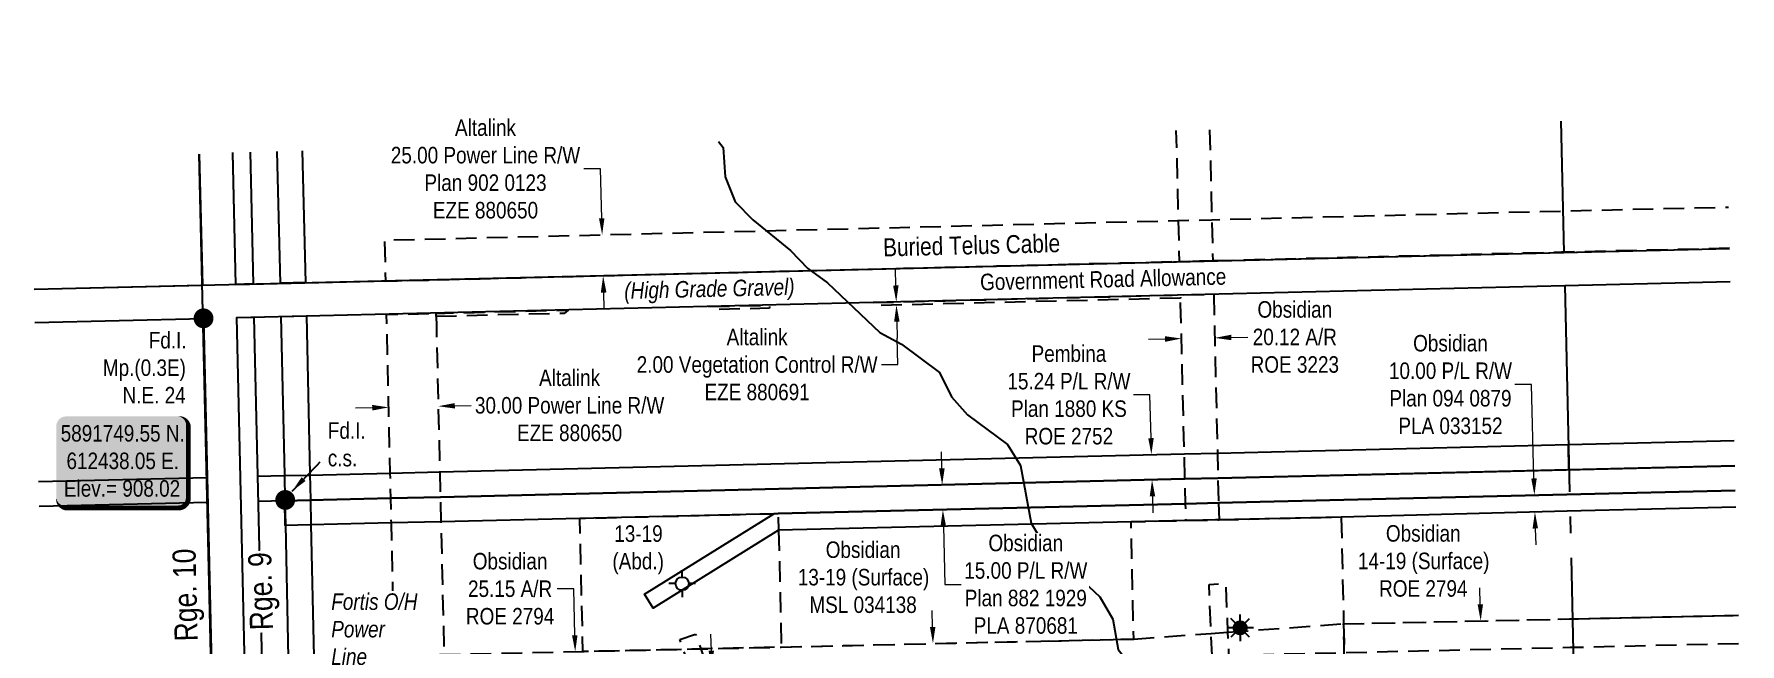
# Model space of a CAD drawing. Extents: x 612316 to 614932, y 5890532 to 5892958.
# Drawn here: x 612336 to 613368, y 5891552 to 5891922 of the extents above; entities that cross this region are included whole.
import ezdxf
from ezdxf.enums import TextEntityAlignment as Align

# ---------------------------------------------------------------- set-up
doc = ezdxf.new("R2010")
doc.units = 0
doc.header["$LTSCALE"] = 5
doc.header["$PDSIZE"] = 0.5
for name, pattern in [('foc-ACCESSROAD', [3.75, 2.5, -1.25]), ('foc-FLOWLINE', [3.75, 2.5, -1.25]), ('foc-QUARTERLINE', [33, 25, -3, 2, -3])]:
    doc.linetypes.add(name, pattern=pattern)
doc.layers.get('Defpoints').update_dxf_attribs({"color": 9})
for name, color, linetype in [('AS-POWER', 104, 'foc-POWER'), ('AS-TELUS', 224, 'foc-TEL'), ('C-AR', 13, 'foc-ACCESSROAD'), ('C-FLOWLINE', 13, 'foc-FLOWLINE'), ('C-RW', 13, 'Continuous'), ('C-WS', 13, 'foc-ACCESSROAD'), ('D-TXT', 6, 'Continuous'), ('DETAIL-T', 7, 'Continuous'), ('F-AR', 190, 'foc-ACCESSROAD'), ('F-EZE', 190, 'foc-FLOWLINE'), ('F-RW', 190, 'Continuous'), ('F-WS-S', 190, 'Continuous'), ('L-MON', 1, 'Continuous'), ('L-ROAD-T', 7, 'Continuous'), ('L-SEC', 7, 'Continuous'), ('L-SECQ', 8, 'foc-QUARTERLINE'), ('L-TITLEDB', 4, 'Continuous'), ('T-WATER', 160, 'Continuous')]:
    doc.layers.add(name, color=color, linetype=linetype)
for name, color, linetype, lineweight in [('C-AR-T', 13, 'Continuous', 9), ('C-RW-T', 13, 'Continuous', 9), ('C-WS-T', 13, 'Continuous', 9), ('F-AR-T', 190, 'Continuous', 9), ('F-EZE-T', 190, 'Continuous', 9), ('F-RW-T', 190, 'Continuous', 9), ('F-WS-T', 190, 'Continuous', 9), ('T-TEXT', 48, 'Continuous', 18)]:
    doc.layers.add(name, color=color, linetype=linetype, lineweight=lineweight)
doc.styles.add('100L', font='ARIALN.TTF', dxfattribs={"height": 11})
doc.styles.add('80', font='ARIALN.TTF', dxfattribs={"height": 10})
doc.styles.add('80CG', font='ARIALN.TTF', dxfattribs={"height": 10})
doc.styles.add('80L', font='ARIALN.TTF', dxfattribs={"height": 10})
doc.styles.add('80LS', font='ARIALNI.TTF', dxfattribs={"height": 10})
doc.styles.add('foc-LtypeFont', font='ARIALN.TTF', dxfattribs={"height": 7.35})
doc.styles.add('MtXpl_Arial_Narrow', font='ARIALNI.TTF')
doc.linetypes.add('foc-POWER', pattern='A,6,-1,["P",foc-LtypeFont,S=0.2,R=0,X=-0.625,Y=-0.75],-1.24,4', length=12.24)
doc.linetypes.add('foc-TEL', pattern='A,2,-1,["T",foc-LtypeFont,S=0.2,R=0,X=-0.425,Y=-0.75],-1.24,8', length=12.24)
doc.linetypes.add('foc-TOPO-flowdirection-NOLINE', pattern='A,0,[">",foc-LtypeFont,S=0.3,R=0,X=0,Y=-0.945],-20,[">",foc-LtypeFont,S=0.3,R=0,X=0,Y=-0.945],0', length=20)
doc.dimstyles.new('Compass 5 000', dxfattribs={"dimscale": 5, "dimtxt": 9, "dimasz": 2, "dimexe": 0.2, "dimexo": 0.0625, "dimgap": 0.5, "dimtad": 0, "dimtih": 1, "dimtoh": 1, "dimzin": 0, "dimdsep": 46, "dimtxsty": '80CG', "dimcen": 0.1, "dimse1": 1, "dimse2": 1, "dimclrd": 256, "dimclrt": 256, "dimaunit": 1, "dimadec": 4, "dimazin": 0, "dimtfac": 0.06, "dimtofl": 0, "dimtmove": 0, "dimatfit": 1, "dimfxl": 0.2, "dimtolj": 1, "dimtzin": 0, "dimlwd": -1, "dimarcsym": 0})

# ---------------------------------------------------------------- blocks, each defined once
blk = doc.blocks.new('*D420')
at = {"layer": 'C-AR-T', "transparency": 16777216}
for p, q in [((612662.1, 5891585.7), (612652.1, 5891585.7)), ((612662.7, 5891557.6), (612662.1, 5891585.7)), ((612663.7, 5891512.6), (612664, 5891502.6))]:
    blk.add_line(p, q, dxfattribs=at)
for points in [[(612664.4, 5891557.6), (612661.1, 5891557.5), (612663, 5891547.6)], [(612665.4, 5891512.6), (612662.1, 5891512.6), (612663.5, 5891522.6)]]:
    blk.add_solid(points, dxfattribs=at)
at = {"layer": 'Defpoints', "color": 0, "transparency": 16777216}
for p in [(612699.5, 5891548.4), (612663.5, 5891522.6), (612700, 5891523.4)]:
    blk.add_point(p, dxfattribs=at)
at = {"layer": 'C-AR-T', "transparency": 16777216, "insert": (612623.6, 5891585.7), "char_height": 10, "attachment_point": 5, "style": '80CG'}
blk.add_mtext('\\A1;Obsidian\\P25.15 A/R\\PROE 2794', dxfattribs=at)
blk = doc.blocks.new('*D421')
at = {"layer": 'C-AR-T', "transparency": 16777216}
for p, q in [((613019.9, 5891737), (613009.9, 5891736.8)), ((613060, 5891738), (613070, 5891738.2))]:
    blk.add_line(p, q, dxfattribs=at)
for points in [[(613019.9, 5891738.7), (613020, 5891735.3), (613029.9, 5891737.3)], [(613060, 5891739.6), (613060.1, 5891736.3), (613050, 5891737.7)]]:
    blk.add_solid(points, dxfattribs=at)
at = {"layer": 'Defpoints', "color": 0, "transparency": 16777216}
for p in [(613050, 5891737.7), (613030, 5891735.3), (613050.1, 5891735.8)]:
    blk.add_point(p, dxfattribs=at)
at = {"layer": 'C-AR-T', "transparency": 16777216, "insert": (613098.5, 5891738.2), "char_height": 10, "attachment_point": 5, "style": '80CG'}
blk.add_mtext('\\A1;Obsidian\\P20.12 A/R\\PROE 3223', dxfattribs=at)
blk = doc.blocks.new('*D424')
at = {"layer": 'C-RW-T', "transparency": 16777216}
for p, q in [((613241.7, 5891709.4), (613231.7, 5891709.4)), ((613243.2, 5891652.5), (613241.7, 5891709.4)), ((613244, 5891622.3), (613244.3, 5891612.3))]:
    blk.add_line(p, q, dxfattribs=at)
for points in [[(613244.9, 5891652.6), (613241.6, 5891652.5), (613243.5, 5891642.5)], [(613245.7, 5891622.3), (613242.4, 5891622.2), (613243.8, 5891632.3)]]:
    blk.add_solid(points, dxfattribs=at)
at = {"layer": 'Defpoints', "color": 0, "transparency": 16777216}
for p in [(613149.9, 5891640.1), (613150.2, 5891629.8), (613243.8, 5891632.3)]:
    blk.add_point(p, dxfattribs=at)
at = {"layer": 'C-RW-T', "transparency": 16777216, "insert": (613192.7, 5891709.4), "char_height": 10, "attachment_point": 5, "style": '80CG'}
blk.add_mtext('\\A1;Obsidian\\P10.00 P/L R/W\\PPlan 094 0879\\PPLA 033152', dxfattribs=at)
blk = doc.blocks.new('*D428')
at = {"layer": 'C-RW-T', "transparency": 16777216}
for p, q in [((612884.9, 5891658.7), (612884.7, 5891668.7)), ((612885.8, 5891623.7), (612886.6, 5891588.4)), ((612886.6, 5891588.4), (612896.6, 5891588.4))]:
    blk.add_line(p, q, dxfattribs=at)
for points in [[(612886.6, 5891658.7), (612883.2, 5891658.6), (612885.1, 5891648.7)], [(612887.4, 5891623.7), (612884.1, 5891623.6), (612885.5, 5891633.7)]]:
    blk.add_solid(points, dxfattribs=at)
at = {"layer": 'Defpoints', "color": 0, "transparency": 16777216}
for p in [(612897.6, 5891649), (612885.5, 5891633.7), (612898, 5891634)]:
    blk.add_point(p, dxfattribs=at)
at = {"layer": 'C-RW-T', "transparency": 16777216, "insert": (612935.7, 5891588.4), "char_height": 10, "attachment_point": 5, "style": '80CG', "bg_fill": 3, "box_fill_scale": 1.1, "bg_fill_color": 256, "bg_fill_true_color": 13158600, "bg_fill_transparency": 0}
blk.add_mtext('\\A1;Obsidian\\P15.00 P/L R/W\\PPlan 882 1929\\PPLA 870681', dxfattribs=at)
blk = doc.blocks.new('*D429')
at = {"layer": 'C-WS-T', "transparency": 16777216}
for p, q in [((613210.7, 5891576.3), (613210.5, 5891586.3)), ((613211.7, 5891531.2), (613211.9, 5891521.2)), ((613212.5, 5891496.1), (613211.9, 5891521.2)), ((613202.5, 5891496.1), (613212.5, 5891496.1))]:
    blk.add_line(p, q, dxfattribs=at)
for points in [[(613212.4, 5891576.3), (613209.1, 5891576.3), (613211, 5891566.3)], [(613213.4, 5891531.2), (613210.1, 5891531.1), (613211.5, 5891541.2)]]:
    blk.add_solid(points, dxfattribs=at)
at = {"layer": 'Defpoints', "color": 0, "transparency": 16777216}
for p in [(613170.3, 5891565.4), (613170.8, 5891540.3), (613211.5, 5891541.2)]:
    blk.add_point(p, dxfattribs=at)
at = {"layer": 'C-WS-T', "transparency": 16777216, "insert": (613174, 5891496.1), "char_height": 10, "attachment_point": 5, "style": '80CG'}
blk.add_mtext('\\A1;Obsidian\\P25.15 A/R\\PROE 3083', dxfattribs=at)
blk = doc.blocks.new('*D430')
at = {"layer": 'Defpoints', "color": 0, "transparency": 16777216}
for p in [(612888.7, 5891552.8), (612880.1, 5891527.4), (612889.2, 5891527.6)]:
    blk.add_point(p, dxfattribs=at)
at = {"layer": 'F-AR-T', "transparency": 16777216}
for p, q in [((612879.3, 5891562.5), (612879.1, 5891572.5)), ((612880.3, 5891517.4), (612881.3, 5891474.6)), ((612881.3, 5891474.6), (612891.3, 5891474.6))]:
    blk.add_line(p, q, dxfattribs=at)
for points in [[(612881, 5891562.6), (612877.7, 5891562.5), (612879.5, 5891552.6)], [(612882, 5891517.5), (612878.7, 5891517.4), (612880.1, 5891527.4)]]:
    blk.add_solid(points, dxfattribs=at)
at = {"layer": 'F-AR-T', "transparency": 16777216, "insert": (612919.8, 5891474.6), "char_height": 10, "attachment_point": 5, "style": '80CG'}
blk.add_mtext('\\A1;Bonterra\\P25.15 A/R\\PROE 4230', dxfattribs=at)
blk = doc.blocks.new('*D431')
at = {"layer": 'Defpoints', "color": 0, "transparency": 16777216}
for p in [(612854.9, 5891540.7), (612855.4, 5891520.7), (612746, 5891518.2)]:
    blk.add_point(p, dxfattribs=at)
at = {"layer": 'F-EZE-T', "transparency": 16777216}
for p, q in [((612745.4, 5891548.2), (612745.1, 5891558.2)), ((612746.3, 5891508.2), (612746.7, 5891488.2)), ((612746.7, 5891488.2), (612756.7, 5891488.2))]:
    blk.add_line(p, q, dxfattribs=at)
for points in [[(612747, 5891548.2), (612743.7, 5891548.2), (612745.6, 5891538.2)], [(612747.9, 5891508.2), (612744.6, 5891508.2), (612746, 5891518.2)]]:
    blk.add_solid(points, dxfattribs=at)
at = {"layer": 'F-EZE-T', "transparency": 16777216, "insert": (612816.3, 5891488.2), "char_height": 10, "attachment_point": 5, "style": '80CG'}
blk.add_mtext('\\A1;Fortis\\P20.00 Power Line R/W\\PEZE 110030', dxfattribs=at)
blk = doc.blocks.new('*D432')
at = {"layer": 'Defpoints', "color": 0, "transparency": 16777216}
for p in [(612550.1, 5891696.9), (612580.1, 5891697.6), (612580.1, 5891696.3)]:
    blk.add_point(p, dxfattribs=at)
at = {"layer": 'F-EZE-T', "transparency": 16777216}
for p, q in [((612540.1, 5891695.4), (612530.1, 5891695.2)), ((612590.1, 5891696.6), (612600.1, 5891696.8))]:
    blk.add_line(p, q, dxfattribs=at)
for points in [[(612540.1, 5891697.1), (612540.2, 5891693.7), (612550.1, 5891695.6)], [(612590.1, 5891698.2), (612590.2, 5891694.9), (612580.1, 5891696.3)]]:
    blk.add_solid(points, dxfattribs=at)
at = {"layer": 'F-EZE-T', "transparency": 16777216, "insert": (612659.6, 5891696.8), "char_height": 10, "attachment_point": 5, "style": '80CG'}
blk.add_mtext('\\A1;Altalink\\P30.00 Power Line R/W\\PEZE 880650', dxfattribs=at)
blk = doc.blocks.new('*D433')
at = {"layer": 'Defpoints', "color": 0, "transparency": 16777216}
for p in [(612857.4, 5891757.6), (612968, 5891762.2), (612968, 5891760.3)]:
    blk.add_point(p, dxfattribs=at)
at = {"layer": 'F-EZE-T', "transparency": 16777216}
for p, q in [((612857.1, 5891769.5), (612856.8, 5891779.5)), ((612857.6, 5891747.6), (612857.9, 5891737.6)), ((612858.3, 5891721.5), (612857.9, 5891737.6)), ((612848.3, 5891721.5), (612858.3, 5891721.5))]:
    blk.add_line(p, q, dxfattribs=at)
for points in [[(612858.7, 5891769.5), (612855.4, 5891769.4), (612857.3, 5891759.5)], [(612859.3, 5891747.6), (612856, 5891747.5), (612857.4, 5891757.6)]]:
    blk.add_solid(points, dxfattribs=at)
at = {"layer": 'F-EZE-T', "transparency": 16777216, "insert": (612773.1, 5891721.5), "char_height": 10, "attachment_point": 5, "style": '80CG'}
blk.add_mtext('\\A1;Altalink\\P2.00 Vegetation Control R/W\\PEZE 880691', dxfattribs=at)
blk = doc.blocks.new('*D434')
at = {"layer": 'Defpoints', "color": 0, "transparency": 16777216}
for p in [(612620.5, 5891798.7), (612679.3, 5891800.1), (612621.1, 5891773.7)]:
    blk.add_point(p, dxfattribs=at)
at = {"layer": 'F-EZE-T', "transparency": 16777216}
for p, q in [((612678.3, 5891840), (612668.3, 5891840)), ((612679.1, 5891810.1), (612678.3, 5891840)), ((612680.2, 5891765.2), (612680.4, 5891755.2))]:
    blk.add_line(p, q, dxfattribs=at)
for points in [[(612680.7, 5891810.2), (612677.4, 5891810.1), (612679.3, 5891800.1)], [(612681.9, 5891765.2), (612678.5, 5891765.1), (612679.9, 5891775.2)]]:
    blk.add_solid(points, dxfattribs=at)
at = {"layer": 'F-EZE-T', "transparency": 16777216, "insert": (612608.7, 5891840), "char_height": 10, "attachment_point": 5, "style": '80CG'}
blk.add_mtext('\\A1;Altalink\\P25.00 Power Line R/W\\PPlan 902 0123\\PEZE 880650', dxfattribs=at)
blk = doc.blocks.new('*D440')
at = {"layer": 'Defpoints', "color": 0, "transparency": 16777216}
for p in [(613011.7, 5891667), (612736.8, 5891660.3), (612737.2, 5891645.1)]:
    blk.add_point(p, dxfattribs=at)
at = {"layer": 'F-RW-T', "transparency": 16777216}
for p, q in [((613010.8, 5891703.1), (613000.8, 5891703.1)), ((613011.5, 5891677), (613010.8, 5891703.1)), ((613012.3, 5891641.7), (613012.6, 5891631.7))]:
    blk.add_line(p, q, dxfattribs=at)
for points in [[(613013.1, 5891677), (613009.8, 5891676.9), (613011.7, 5891667)], [(613014, 5891641.8), (613010.7, 5891641.7), (613012.1, 5891651.7)]]:
    blk.add_solid(points, dxfattribs=at)
at = {"layer": 'F-RW-T', "transparency": 16777216, "insert": (612961.8, 5891703.1), "char_height": 10, "attachment_point": 5, "style": '80CG'}
blk.add_mtext('\\A1;Pembina\\P15.24 P/L R/W\\PPlan 1880 KS\\PROE 2752', dxfattribs=at)
blk = doc.blocks.new('GABD')
for p, q in [((-0.81, 0), (-1.62, 0)), ((0, 0.81), (0, 1.62)), ((1.62, 0), (0.81, 0)), ((0, -0.81), (0, -1.62))]:
    blk.add_line(p, q)
blk.add_circle((0, 0), 0.8)
blk = doc.blocks.new('GAS')
h = blk.add_hatch(color=255)
h.dxf.hatch_style = 1
edge = h.paths.add_edge_path()
edge.add_arc((0, 0), 0.9, 0, 360)
for p, q in [((-0.81, 0), (-1.62, 0)), ((-0.57, 0.57), (-1.14, 1.14)), ((0, 0.81), (0, 1.62)), ((0.57, 0.57), (1.14, 1.14)), ((1.62, 0), (0.81, 0)), ((-0.57, -0.57), (-1.14, -1.14)), ((0, -0.81), (0, -1.62)), ((1.14, -1.14), (0.57, -0.57))]:
    blk.add_line(p, q)
blk.add_circle((0, 0), 0.8)
blk = doc.blocks.new('fdia')
at = {"color": 255, "const_width": 1}
blk.add_lwpolyline([(-0.5, 0, 1), (0.5, 0, 1)], format="xyb", close=True, dxfattribs=at)
blk = doc.blocks.new('Fdiaa')
blk.add_blockref('fdia', (0, 0))
blk = doc.blocks.new('fdib')
at = {"color": 1, "const_width": 1.6}
blk.add_lwpolyline([(-0.4, 0, 1), (0.4, 0, 1)], format="xyb", close=True, dxfattribs=at)
at = {"color": 1}
blk.add_circle((0, 0), 0.8, dxfattribs=at)
blk = doc.blocks.new('Fdibb')
blk.add_blockref('fdib', (0, 0))
blk = doc.blocks.new('fdicc')
for name in ['Fdibb', 'Fdiaa']:
    blk.add_blockref(name, (0, 0))
blk = doc.blocks.new('FDI')
blk.add_blockref('fdicc', (0, 0))
blk = doc.blocks.new('*U444')
h = blk.add_hatch(color=254)
edge = h.paths.add_edge_path()
edge.add_line((-34, -28.5), (34, -28.5))
edge.add_arc((34, -22.5), 6, 270, 360)
edge.add_line((40, -22.5), (40, 21))
edge.add_arc((34, 21), 6, 0, 90)
edge.add_line((34, 27), (-34, 27))
edge.add_arc((-34, 21), 6, 90, 180)
edge.add_line((-40, 21), (-40, -22.5))
edge.add_arc((-34, -22.5), 6, 180, 270)
at = {"color": 1, "flags": 128}
blk.add_lwpolyline([(-34, -28.5, 3, 3, 0), (34, -28.5, 3, 3, 0.414214), (40, -22.5, 3, 3, 0), (40, 21, 3, 0, 0.414214), (34, 27, 0, 0, 0), (-34, 27, 0, 0, 0.414214), (-40, 21, 0, 0, 0), (-40, -22.5, 0, 3, 0.414214)], format="xyseb", close=True, dxfattribs=at)
blk.add_lwpolyline([(20.3, 2.4, 0, 10, 0), (0, 0, 5, 5, 0)], format="xyseb", dxfattribs=at)
at = {"color": 1, "style": '80'}
blk.add_attdef('ENTER_TEXT_001', (-36, -5), '', height=10, dxfattribs=at)

msp = doc.modelspace()

# ---------------------------------------------------------------- linework, layer by layer
at = {"layer": 'AS-TELUS', "flags": 128}
for points in [[(612458.871, 5890844.832), (612435.518, 5891849.024)], [(612335.533, 5891767.165), (613361.483, 5891791.741)]]:
    msp.add_lwpolyline(points, dxfattribs=at)
at = {"layer": 'C-AR', "flags": 128}
msp.add_lwpolyline([(613052.272, 5891637.686), (613052.777, 5891627.502), (613032.651, 5891627.043), (613032.399, 5891637.205), (613032.026, 5891652.222), (613031.648, 5891667.455), (613029.394, 5891758.31), (613029.307, 5891761.822), (613029.26, 5891763.71), (613049.385, 5891764.21), (613051.693, 5891667.942), (613051.894, 5891652.703), (613052.272, 5891637.686)], close=True, dxfattribs=at)
at = {"layer": 'C-FLOWLINE', "flags": 128}
msp.add_lwpolyline([(613046.914, 5891863.809), (613048.267, 5891809.296), (613048.887, 5891784.313), (613028.762, 5891783.813), (613028.141, 5891808.795), (613026.787, 5891863.322)], dxfattribs=at)
at = {"layer": 'C-RW'}
msp.add_lwpolyline([(612497.799, 5891850.957), (612499.817, 5891771.189), (612484.586, 5891770.778), (612482.567, 5891850.589)], dxfattribs=at)
at = {"layer": 'C-RW', "flags": 128}
for points in [[(613365.085, 5891645.246), (613263.105, 5891642.8), (613052.272, 5891637.686), (613032.399, 5891637.205), (612785.854, 5891631.24), (612783.204, 5891631.176), (612665.823, 5891628.334), (612581.735, 5891626.3), (612551.754, 5891625.573), (612502.802, 5891624.386), (612487.545, 5891624.015), (612487.254, 5891639.014), (612502.487, 5891639.381), (612551.41, 5891640.566), (612581.391, 5891641.293), (613032.026, 5891652.222), (613051.894, 5891652.703), (613262.774, 5891657.791), (613364.717, 5891660.238)], [(613365.331, 5891635.244), (613263.326, 5891632.797), (613126.583, 5891629.186), (613052.777, 5891627.502), (613032.651, 5891627.043), (612999.445, 5891626.286), (612786.106, 5891621.237), (612710.19, 5891574.054), (612704.911, 5891582.553), (612783.204, 5891631.176), (612785.854, 5891631.24), (613032.399, 5891637.205), (613052.272, 5891637.686), (613263.105, 5891642.8), (613365.085, 5891645.246)]]:
    msp.add_lwpolyline(points, dxfattribs=at)
at = {"layer": 'C-WS', "flags": 128}
for points in [[(613128.058, 5891564.517), (613128.319, 5891553.071), (613128.456, 5891547.083), (613128.632, 5891539.36), (613128.778, 5891532.955), (613128.911, 5891527.091), (613129.483, 5891502.047), (613062.596, 5891500.521), (613056.459, 5891500.381), (613002.344, 5891499.147), (613001.72, 5891524.135), (613001.571, 5891530.11), (612948.377, 5891528.908), (612945.363, 5891528.842), (612920.476, 5891528.319), (612917.462, 5891528.256), (612659.538, 5891522.506), (612647.649, 5891522.241), (612622.625, 5891521.686), (612609.173, 5891521.387), (612584.165, 5891520.832), (612554.183, 5891520.135), (612504.835, 5891518.883), (612489.584, 5891518.494), (612473.853, 5891518.094), (612473.274, 5891543.252), (612489.099, 5891543.654), (612504.35, 5891544.041), (612553.573, 5891545.29), (612583.589, 5891545.982), (612667.69, 5891547.672), (612728.442, 5891549.049), (612738.956, 5891549.288), (612787.726, 5891550.393), (612916.917, 5891553.414), (612944.812, 5891554), (613000.996, 5891555.281), (612999.445, 5891626.286), (613032.651, 5891627.043), (613052.777, 5891627.502), (613126.583, 5891629.186), (613128.058, 5891564.517)], [(612786.106, 5891621.237), (612787.726, 5891550.393), (612738.956, 5891549.288), (612728.442, 5891549.049), (612667.69, 5891547.672), (612665.823, 5891628.334), (612783.204, 5891631.176), (612785.854, 5891631.24), (612786.106, 5891621.237)]]:
    msp.add_lwpolyline(points, close=True, dxfattribs=at)
msp.add_lwpolyline([(613367.563, 5891544.5), (613265.323, 5891542.298), (613206.613, 5891541.036), (613128.632, 5891539.36), (613128.456, 5891547.083), (613128.319, 5891553.071), (613128.058, 5891564.517), (613264.768, 5891567.455), (613366.944, 5891569.651)], dxfattribs=at)
at = {"layer": 'F-AR'}
msp.add_lwpolyline([(612787.726, 5891550.393), (612916.917, 5891553.414), (612944.812, 5891554), (613000.996, 5891555.281), (613047.873, 5891558.688), (613057.849, 5891559.412), (613128.058, 5891564.517), (613264.768, 5891567.455), (613366.944, 5891569.651)], dxfattribs=at)
at = {"layer": 'F-EZE', "flags": 128}
for points in [[(613361.478, 5891791.948), (613259.843, 5891789.559), (613048.887, 5891784.313), (613028.762, 5891783.813), (612548.368, 5891771.903), (612547.793, 5891796.879), (613028.141, 5891808.795), (613048.267, 5891809.296), (613259.263, 5891814.546), (613360.864, 5891816.926)], [(613367.854, 5891532.641), (613265.589, 5891530.271), (613206.875, 5891528.904), (613128.911, 5891527.091), (613001.72, 5891524.135), (612951.3, 5891522.965), (612923.408, 5891522.317), (612659.688, 5891516.204), (612609.321, 5891515.039), (612609.173, 5891521.387), (612608.856, 5891535.025), (612732.367, 5891537.892), (612728.442, 5891549.049), (612726.373, 5891554.931), (612735.803, 5891558.248), (612738.956, 5891549.288), (612742.878, 5891538.136), (613048.439, 5891545.228), (613047.873, 5891558.688), (613046.626, 5891588.377), (613056.614, 5891588.798), (613057.849, 5891559.412), (613058.435, 5891545.459), (613128.456, 5891547.083), (613265.148, 5891550.258), (613367.363, 5891552.631)]]:
    msp.add_lwpolyline(points, dxfattribs=at)
for points in [[(612743.942, 5891756.631), (612780.502, 5891757.537), (612780.483, 5891755.717), (612747.05, 5891754.745), (612743.942, 5891756.631)], [(613029.307, 5891761.822), (612843.437, 5891757.21), (612843.385, 5891759.096), (613029.26, 5891763.71), (613029.307, 5891761.822)], [(612583.589, 5891545.982), (612584.165, 5891520.832), (612554.183, 5891520.135), (612553.573, 5891545.29), (612551.754, 5891625.573), (612551.41, 5891640.566), (612551.059, 5891655.794), (612548.83, 5891751.799), (612578.813, 5891752.541), (612578.857, 5891750.647), (612578.981, 5891745.254), (612581.039, 5891656.521), (612581.391, 5891641.293), (612581.735, 5891626.3), (612583.589, 5891545.982)], [(612578.857, 5891750.647), (612578.813, 5891752.541), (612658.704, 5891754.519), (612656.222, 5891752.566), (612578.857, 5891750.647)]]:
    msp.add_lwpolyline(points, close=True, dxfattribs=at)
at = {"layer": 'F-RW', "flags": 128}
for points in [[(613364.717, 5891660.238), (613264.432, 5891657.831), (613264.083, 5891673.062), (613364.342, 5891675.468)], [(612470.729, 5891653.856), (612486.958, 5891654.242), (612502.189, 5891654.609), (612551.059, 5891655.794), (612581.039, 5891656.521), (613031.648, 5891667.455), (613051.693, 5891667.942), (613264.083, 5891673.062), (613264.432, 5891657.831), (613051.894, 5891652.703), (613032.026, 5891652.222), (612581.391, 5891641.293), (612551.41, 5891640.566), (612502.487, 5891639.381), (612487.254, 5891639.014), (612471.08, 5891638.625)], [(612338.198, 5891650.77), (612440.073, 5891653.155)], [(612440.427, 5891637.928), (612338.547, 5891635.542)]]:
    msp.add_lwpolyline(points, dxfattribs=at)
at = {"layer": 'L-SEC'}
for p, q in [((612457.695, 5891770.114), (613261.389, 5891789.511)), ((613261.389, 5891789.511), (613361.479, 5891791.926)), ((612335.533, 5891767.165), (612437.592, 5891769.628)), ((612435.476, 5891769.116), (612435.517, 5891769.117)), ((612458.158, 5891750.01), (613261.874, 5891769.407)), ((613261.874, 5891769.407), (613361.973, 5891771.823)), ((612335.993, 5891747.061), (612438.055, 5891749.524)), ((612456.087, 5891749.468), (612456.086, 5891749.505))]:
    msp.add_line(p, q, dxfattribs=at)
at = {"layer": 'L-SEC', "flags": 128}
for points in [[(612435.518, 5891849.024), (612437.345, 5891769.622)], [(612455.622, 5891849.51), (612457.449, 5891770.085)], [(612438.055, 5891749.524), (612456.548, 5890945.776)]]:
    msp.add_lwpolyline(points, dxfattribs=at)
at = {"layer": 'L-SECQ', "flags": 128}
for points in [[(613259.555, 5891868.951), (613261.406, 5891789.511)], [(613261.874, 5891769.407), (613282.61, 5890864.68)]]:
    msp.add_lwpolyline(points, dxfattribs=at)
at = {"layer": 'L-TITLEDB'}
for points in [[(612466.205, 5891850.194), (612468.04, 5891770.369), (612457.695, 5891770.113), (612455.859, 5891849.945)], [(612478.898, 5890845.314), (612476.652, 5890946.239), (612458.158, 5891750.01), (612468.511, 5891750.248), (612487.005, 5890946.469), (612489.251, 5890845.564)]]:
    msp.add_lwpolyline(points, dxfattribs=at)
at = {"layer": 'T-WATER', "linetype": 'foc-TOPO-flowdirection-NOLINE', "flags": 128}
msp.add_lwpolyline([(612749.652, 5891856.62), (612752.543, 5891853.094), (612753.784, 5891835.254), (612759.845, 5891820.164), (612770.585, 5891809.303), (612793.379, 5891790.57), (612803.7, 5891779.822), (612815.652, 5891771.058), (612847.352, 5891741.019), (612860.401, 5891733.993), (612883.529, 5891716.632), (612890.829, 5891702.036), (612900.322, 5891691.155), (612924.708, 5891673.041), (612932.571, 5891660.295), (612938.897, 5891625.393), (612946.52, 5891612.82), (612980.449, 5891580.742), (612988.381, 5891567.402), (612991.649, 5891549.003), (613000.496, 5891537.756), (613031.918, 5891510.205), (613045.984, 5891502.723), (613088.167, 5891484.78), (613134.623, 5891470.409), (613146.739, 5891462.36), (613166.567, 5891440.018), (613196.17, 5891414.871)], dxfattribs=at)
at = {"layer": 'T-WATER', "flags": 128}
msp.add_lwpolyline([(612749.652, 5891856.62), (612752.543, 5891853.094), (612753.784, 5891835.254), (612759.845, 5891820.164), (612770.585, 5891809.303), (612793.379, 5891790.57), (612803.7, 5891779.822), (612815.652, 5891771.058), (612847.352, 5891741.019), (612860.401, 5891733.993), (612883.529, 5891716.632), (612890.829, 5891702.036), (612900.322, 5891691.155), (612924.708, 5891673.041), (612932.571, 5891660.295), (612938.897, 5891625.393), (612946.52, 5891612.82), (612980.449, 5891580.742), (612988.381, 5891567.402), (612991.649, 5891549.003)], dxfattribs=at)

# ---------------------------------------------------------------- block references
at = {"layer": 'DETAIL-T'}
ref = msp.add_blockref('*U444', (612388.901, 5891663.144), dxfattribs=dict(at, xscale=0.9992306680248786, yscale=0.9992306680248786, zscale=0.9992306680248786))
ref.add_attrib('ENTER_TEXT_001', '5891749.55 N.', (612351.611, 5891674.907), dxfattribs={"layer": '0', "color": 1, "height": 9.99231, "style": '80'})
ref.add_attrib('ENTER_TEXT_002', '612438.05 E.', (612355.131, 5891658.213), dxfattribs={"layer": '0', "color": 1, "height": 9.99231, "style": '80'})
ref.add_attrib('ENTER_TEXT_003', 'Elev.= 908.02', (612353.584, 5891641.518), dxfattribs={"layer": '0', "color": 1, "height": 9.99231, "style": '80'})
at = {"layer": 'F-WS-S', "xscale": 5.000000000000087, "yscale": 5.000000000000087, "zscale": 5.000000000000087}
for name, p in [('GABD', (612727.714, 5891588.817)), ('GAS', (613065.397, 5891562.061))]:
    msp.add_blockref(name, p, dxfattribs=at)
at = {"layer": 'L-MON', "xscale": 5.000000000000087, "yscale": 5.000000000000087, "zscale": 5.000000000000087}
for p in [(612438.06, 5891749.544), (612487.5, 5891639.521)]:
    msp.add_blockref('FDI', p, dxfattribs=at)

# ---------------------------------------------------------------- texts
at = {"layer": 'AS-TELUS', "insert": (612849.176, 5891797.998), "char_height": 11, "attachment_point": 1, "rotation": 1.421069, "style": '100L'}
msp.add_mtext_dynamic_manual_height_columns('Buried Telus Cable', width=106.76704, gutter_width=55.021, heights=[0], dxfattribs=at)
at = {"layer": 'C-WS-T', "char_height": 10, "attachment_point": 1, "style": '100L'}
for s, insert in [('\\pi21.547;Obsidian\\P\\pi4.6304;14-19 (Surface)\\P\\pi17.441;ROE 2794', (613132.079, 5891624.266)), ('\\pi21.547;Obsidian\\P\\pi4.6304;13-19 (Surface)\\P\\pi11.667;MSL 034138', (612793.067, 5891614.41))]:
    msp.add_mtext_dynamic_manual_height_columns(s, width=86.92789, gutter_width=55.021, heights=[0], dxfattribs=dict(at, insert=insert))
at = {"layer": 'D-TXT', "color": 3, "insert": (612420.593, 5891553.711), "char_height": 14, "attachment_point": 1, "rotation": 91.423895, "style": '80L'}
msp.add_mtext_dynamic_manual_height_columns('Rge. 10', width=55.54063, gutter_width=47.518, heights=[0], dxfattribs=at)
at = {"layer": 'F-WS-T', "insert": (612683.58, 5891624.155), "char_height": 10, "attachment_point": 1, "style": '100L'}
msp.add_mtext_dynamic_manual_height_columns('\\pi3.0598;13-19\\P\\pi1.9308;(Abd.)', width=33.6707, gutter_width=55.021, heights=[0], dxfattribs=at)
at = {"layer": 'L-MON', "insert": (612513.271, 5891686.549), "char_height": 9.9962, "attachment_point": 1, "style": '80L'}
msp.add_mtext_dynamic_manual_height_columns('Fd.I.\\Pc.s.', width=22.04407, gutter_width=50, heights=[0], dxfattribs=at)
at = {"layer": 'L-ROAD-T', "style": '80L'}
msp.add_text('Government Road Allowance', height=10, rotation=1.348396, dxfattribs=at).set_placement((612982.508, 5891773.232), align=Align.MIDDLE_CENTER)
at = {"layer": 'T-TEXT', "style": '80LS'}
msp.add_text('(High Grade Gravel)', height=10, rotation=1.348396, dxfattribs=at).set_placement((612744.217, 5891767.499), align=Align.MIDDLE_CENTER)

# ---------------------------------------------------------------- dimensions: what is measured, and where the dimension line sits
at = {"layer": 'C-AR-T'}
dim = msp.add_aligned_dim(p1=(613029.966, 5891735.271), p2=(613050.067, 5891735.752), distance=1.984, text='Obsidian\\P20.12 A/R\\PROE 3223', dimstyle='Compass 5 000', override={"dimtxt": 10}, dxfattribs=at)
dim.commit()
dim.dimension.update_dxf_attribs({"geometry": '*D421', "text_midpoint": (613098.548, 5891738.215)})
dim = msp.add_linear_dim(base=(612663.512, 5891522.595), p1=(612699.475, 5891548.393), p2=(612700.032, 5891523.409), angle=271.277132, text='Obsidian\\P25.15 A/R\\PROE 2794', dimstyle='Compass 5 000', override={"dimtxt": 10}, dxfattribs=at)
dim.commit()
dim.dimension.update_dxf_attribs({"geometry": '*D420', "text_midpoint": (612623.582, 5891585.699), "dimtype": 161})
at = {"layer": 'C-RW-T'}
dim = msp.add_linear_dim(base=(613243.783, 5891632.281), p1=(613149.882, 5891640.054), p2=(613150.152, 5891629.808), angle=271.512784, text='Obsidian\\P10.00 P/L R/W\\PPlan 094 0879\\PPLA 033152', dimstyle='Compass 5 000', override={"dimtxt": 10}, dxfattribs=at)
dim.commit()
dim.dimension.update_dxf_attribs({"geometry": '*D424', "text_midpoint": (613192.661, 5891709.378), "dimtype": 161})
at = {"layer": 'C-WS-T'}
dim = msp.add_linear_dim(base=(613211.503, 5891541.163), p1=(613170.263, 5891565.424), p2=(613170.81, 5891540.278), angle=271.246283, text='Obsidian\\P25.15 A/R\\PROE 3083', dimstyle='Compass 5 000', override={"dimtxt": 10, "dimtmove": 1}, dxfattribs=at)
dim.commit()
dim.dimension.update_dxf_attribs({"geometry": '*D429', "text_midpoint": (613189.428, 5891496.112), "dimtype": 161})
at = {"layer": 'F-EZE-T'}
for base, p1, p2, angle, text, picture, middle in [((612679.326, 5891800.145), (612621.143, 5891773.7), (612620.522, 5891798.684), 91.422627, 'Altalink\\P25.00 Power Line R/W\\PPlan 902 0123\\PEZE 880650', '*D434', (612608.742, 5891840.011)), ((612580.116, 5891696.332), (612550.103, 5891696.945), (612580.085, 5891697.64), 1.328111, 'Altalink\\P30.00 Power Line R/W\\PEZE 880650', '*D432', (612659.636, 5891696.795)), ((612746.045, 5891518.206), (612854.9, 5891540.736), (612855.364, 5891520.74), 271.327871, 'Fortis\\P20.00 Power Line R/W\\PEZE 110030', '*D431', (612816.334, 5891488.244))]:
    dim = msp.add_linear_dim(base=base, p1=p1, p2=p2, angle=angle, text=text, dimstyle='Compass 5 000', override={"dimtxt": 10}, dxfattribs=at)
    dim.commit()
    dim.dimension.update_dxf_attribs({"geometry": picture, "text_midpoint": middle, "dimtype": 161})

# ---------------------------------------------------------------- leaders
at = {"layer": 'L-MON', "path_type": 1}
msp.add_leader([(612491.706, 5891644.897), (612508.651, 5891662.686)], dimstyle='Compass 5 000', override={"dimgap": 0.5, "dimtad": 0}, dxfattribs=at)

# ---------------------------------------------------------------- next in the draw order: texts
at = {"layer": 'AS-POWER', "linetype": 'Continuous', "insert": (612515.355, 5891582.938), "char_height": 10, "width": 57.1191, "attachment_point": 1, "style": 'MtXpl_Arial_Narrow', "bg_fill": 3, "box_fill_scale": 1.15, "bg_fill_color": 256, "bg_fill_true_color": 256, "bg_fill_transparency": 0}
msp.add_mtext('Fortis O/H Power Line', dxfattribs=at)
at = {"layer": 'D-TXT', "color": 3, "insert": (612466.166, 5891560.458), "char_height": 14, "attachment_point": 1, "rotation": 91.423895, "style": '80L', "bg_fill": 3, "box_fill_scale": 1.1, "bg_fill_color": 256, "bg_fill_transparency": 0}
msp.add_mtext_dynamic_manual_height_columns('Rge. 9', width=46.68456, gutter_width=47.518, heights=[0], dxfattribs=at)
at = {"layer": 'L-MON', "insert": (612376.161, 5891741.316), "char_height": 9.99615, "attachment_point": 1, "style": '80L', "bg_fill": 3, "box_fill_scale": 1.15, "bg_fill_color": 256, "bg_fill_true_color": 256, "bg_fill_transparency": 0}
msp.add_mtext_dynamic_manual_height_columns('\\pi28.723,t68.708;Fd.I.\\P\\pi0.97141,t40.956;Mp.(0.3E)\\P\\pi12.925,t52.909;N.E. 24', width=49.69754, gutter_width=50, heights=[0], dxfattribs=at)

# ---------------------------------------------------------------- next in the draw order: dimensions: what is measured, and where the dimension line sits
at = {"layer": 'C-RW-T'}
dim = msp.add_linear_dim(base=(612885.508, 5891633.651), p1=(612897.605, 5891648.962), p2=(612897.968, 5891633.952), angle=271.386161, text='Obsidian\\P15.00 P/L R/W\\PPlan 882 1929\\PPLA 870681', dimstyle='Compass 5 000', override={"dimtxt": 10, "dimtfill": 1}, dxfattribs=at)
dim.commit()
dim.dimension.update_dxf_attribs({"geometry": '*D428', "text_midpoint": (612935.688, 5891588.43), "dimtype": 161})

# ---------------------------------------------------------------- next in the draw order: linework, layer by layer
at = {"layer": 'F-RW'}
msp.add_lwpolyline([(612489.583, 5891544.117), (612487.843, 5891624.474), (612487.517, 5891639.472), (612487.186, 5891654.7), (612485.096, 5891750.66), (612500.324, 5891751.087), (612502.417, 5891655.101), (612502.749, 5891639.874), (612503.1, 5891624.88), (612504.833, 5891544.539)], dxfattribs=at)

# ---------------------------------------------------------------- next in the draw order: block references
at = {"layer": 'L-MON', "color": 6, "linetype": 'Continuous', "xscale": 5.000000000000018, "yscale": 5.000000000000018, "zscale": 5.000000000000018}
msp.add_blockref('FDI', (612438.05, 5891749.55), dxfattribs=at)

# ---------------------------------------------------------------- next in the draw order: dimensions: what is measured, and where the dimension line sits
at = {"layer": 'F-AR-T'}
dim = msp.add_linear_dim(base=(612880.105, 5891527.423), p1=(612888.676, 5891552.754), p2=(612889.236, 5891527.627), angle=271.277132, text='Bonterra\\P25.15 A/R\\PROE 4230', dimstyle='Compass 5 000', override={"dimtxt": 10}, dxfattribs=at)
dim.commit()
dim.dimension.update_dxf_attribs({"geometry": '*D430', "text_midpoint": (612919.806, 5891474.576), "dimtype": 161})
at = {"layer": 'F-EZE-T'}
dim = msp.add_linear_dim(base=(612857.375, 5891757.556), p1=(612967.979, 5891762.204), p2=(612968.026, 5891760.301), angle=271.421199, text='Altalink\\P2.00 Vegetation Control R/W\\PEZE 880691', dimstyle='Compass 5 000', override={"dimtxt": 10, "dimtmove": 1}, dxfattribs=at)
dim.commit()
dim.dimension.update_dxf_attribs({"geometry": '*D433', "text_midpoint": (612839.469, 5891721.533), "dimtype": 161})
at = {"layer": 'F-RW-T'}
dim = msp.add_linear_dim(base=(613011.726, 5891666.972), p1=(612737.196, 5891645.071), p2=(612736.827, 5891660.301), angle=91.389978, text='Pembina\\P15.24 P/L R/W\\PPlan 1880 KS\\PROE 2752', dimstyle='Compass 5 000', override={"dimtxt": 10}, dxfattribs=at)
dim.commit()
dim.dimension.update_dxf_attribs({"geometry": '*D440', "text_midpoint": (612961.763, 5891703.148), "dimtype": 161})

doc.saveas('drawing.dxf')
